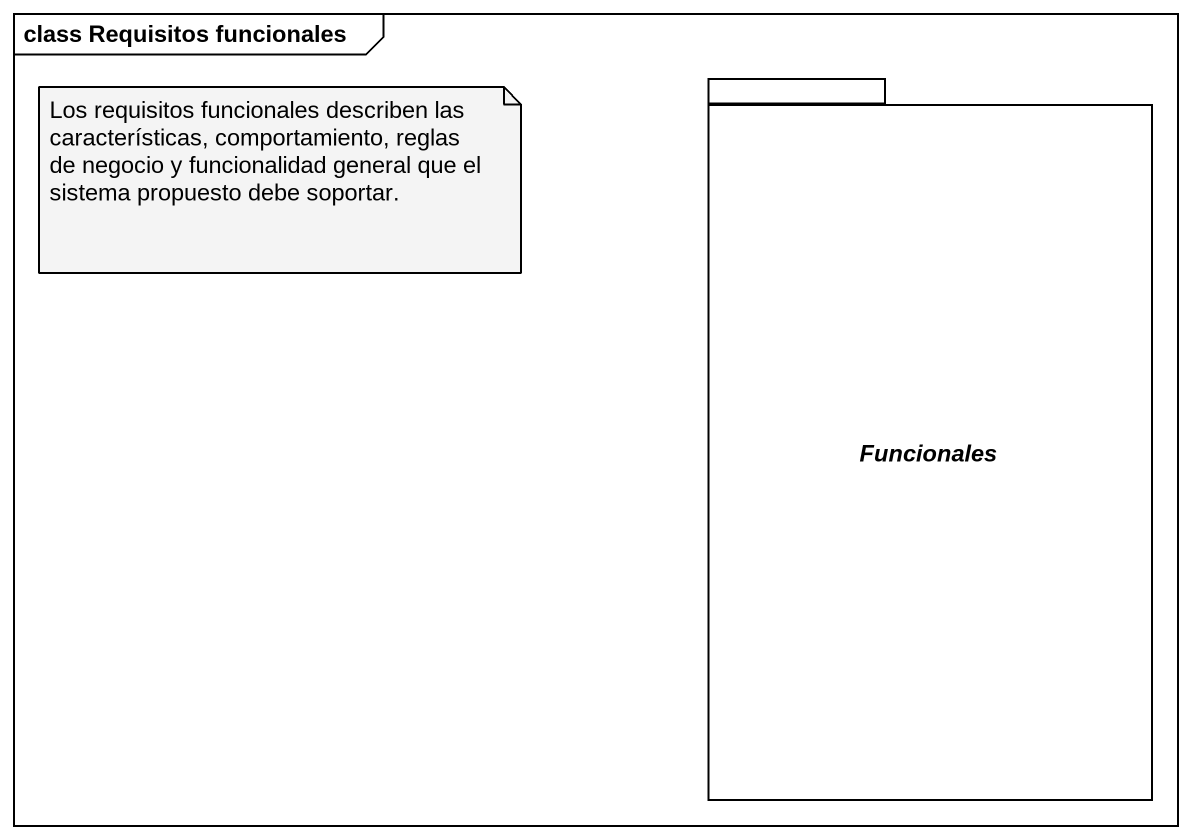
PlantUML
@startuml
mainframe class Requisitos funcionales
package Funcionales {
}
note as N1
  Los requisitos funcionales describen las características, comportamiento, reglas de negocio y funcionalidad general que el sistema propuesto debe soportar.
end note
@enduml
